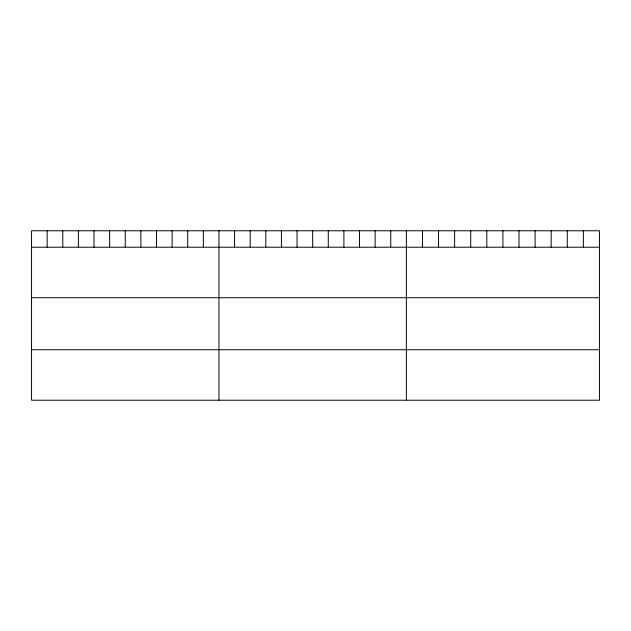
<?xml version="1.0" encoding="UTF-8"?>
<svg xmlns="http://www.w3.org/2000/svg" width="631" height="631" viewBox="0 0 631 631"><rect width="100%" height="100%" fill="white"/><g stroke="black" fill="none" stroke-linecap="round" stroke-linejoin="round"><path stroke-width="0.95" d="M599.45 247.218L599.45 400.212L31.55 400.212L31.55 230.788L599.45 230.788L599.45 247.218L31.55 247.218M31.55 297.706L599.45 297.706M31.55 349.724L599.45 349.724M583.36 230.788L583.36 247.218M567.269 230.788L567.269 247.218M551.178 230.788L551.178 247.218M535.088 230.788L535.088 247.218M518.997 230.788L518.997 247.218M502.907 230.788L502.907 247.218M486.817 230.788L486.817 247.218M470.726 230.788L470.726 247.218M454.635 230.788L454.635 247.218M438.545 230.788L438.545 247.218M422.454 230.788L422.454 247.218M406.364 230.788L406.364 400.212M390.747 230.788L390.747 247.218M375.13 230.788L375.13 247.218M359.512 230.788L359.512 247.218M343.895 230.788L343.895 247.218M328.278 230.788L328.278 247.218M312.66 230.788L312.66 247.218M297.043 230.788L297.043 247.218M281.426 230.788L281.426 247.218M265.809 230.788L265.809 247.218M250.191 230.788L250.191 247.218M234.574 230.788L234.574 247.218M218.957 230.788L218.957 400.212M203.34 230.788L203.34 247.218M187.722 230.788L187.722 247.218M172.105 230.788L172.105 247.218M156.488 230.788L156.488 247.218M140.871 230.788L140.871 247.218M125.254 230.788L125.254 247.218M109.636 230.788L109.636 247.218M94.019 230.788L94.019 247.218M78.402 230.788L78.402 247.218M62.784 230.788L62.784 247.218M47.167 230.788L47.167 247.218"/></g></svg>
